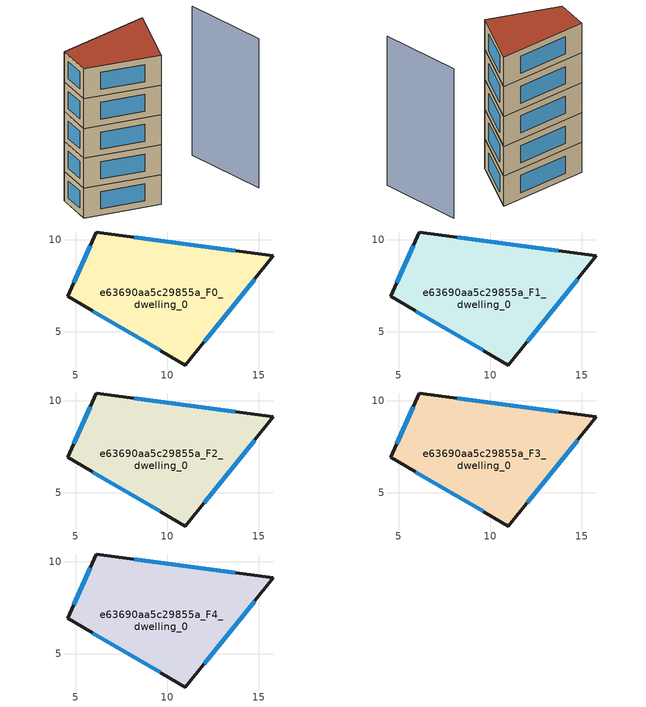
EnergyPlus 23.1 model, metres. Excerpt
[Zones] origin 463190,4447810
e63690aa5c29855a_F0_dwelling_0
 floor ground (EU_floor_Construction): 15.79,9.14 10.99,3.17 4.56,6.92 6.14,10.43 z0
 wall outside (EU_wall_Construction): 4.56,6.92 10.99,3.17 15.79,9.14 6.14,10.43 4.56,6.92 z0:3
 window (EU_Window_Construction): 5.94,6.12 9.61,3.98 / 5.8,9.68 4.9,7.68 / 13.73,9.42 8.21,10.16 / 12.02,4.45 14.77,7.86 z0.64:2.36
e63690aa5c29855a_F1_dwelling_0
 floor to e63690aa5c29855a_F0_dwelling_0 (EU_floor_Construction): 15.79,9.14 10.99,3.17 4.56,6.92 6.14,10.43 z3
 wall outside (EU_wall_Construction): 4.56,6.92 10.99,3.17 15.79,9.14 6.14,10.43 4.56,6.92 z3:6
 window (EU_Window_Construction): 5.94,6.12 9.61,3.98 / 5.8,9.68 4.9,7.68 / 13.73,9.42 8.21,10.16 / 12.02,4.45 14.77,7.86 z3.64:5.36
e63690aa5c29855a_F2_dwelling_0
 floor to e63690aa5c29855a_F1_dwelling_0 (EU_floor_Construction): 15.79,9.14 10.99,3.17 4.56,6.92 6.14,10.43 z6
 wall outside (EU_wall_Construction): 4.56,6.92 10.99,3.17 15.79,9.14 6.14,10.43 4.56,6.92 z6:9
 window (EU_Window_Construction): 5.94,6.12 9.61,3.98 / 5.8,9.68 4.9,7.68 / 13.73,9.42 8.21,10.16 / 12.02,4.45 14.77,7.86 z6.64:8.36
e63690aa5c29855a_F3_dwelling_0
 floor to e63690aa5c29855a_F2_dwelling_0 (EU_floor_Construction): 15.79,9.14 10.99,3.17 4.56,6.92 6.14,10.43 z9
 wall outside (EU_wall_Construction): 4.56,6.92 10.99,3.17 15.79,9.14 6.14,10.43 4.56,6.92 z9:12
 window (EU_Window_Construction): 5.94,6.12 9.61,3.98 / 5.8,9.68 4.9,7.68 / 13.73,9.42 8.21,10.16 / 12.02,4.45 14.77,7.86 z9.64:11.36
e63690aa5c29855a_F4_dwelling_0
 floor to e63690aa5c29855a_F3_dwelling_0 (EU_floor_Construction): 15.79,9.14 10.99,3.17 4.56,6.92 6.14,10.43 z12
 wall outside (EU_wall_Construction): 4.56,6.92 10.99,3.17 15.79,9.14 6.14,10.43 4.56,6.92 z12:15
 window (EU_Window_Construction): 5.94,6.12 9.61,3.98 / 5.8,9.68 4.9,7.68 / 13.73,9.42 8.21,10.16 / 12.02,4.45 14.77,7.86 z12.64:14.36
 roof outside (EU_roof_Construction): 10.99,3.17 15.79,9.14 6.14,10.43 4.56,6.92 z15
shading: 19,-1.68 20.44,7.06 z0:15
[Building]
EU S2 Campaign: North Axis=0; Terrain=City; Solar Distribution=FullExterior
[Site:Location]
Yerevan-Zvartnots.Intl.AP: Latitude=40.15; Longitude=44.383; Time Zone=4; Elevation=854
[SizingPeriod:WeatherFileDays]
AnnualSizingPeriod: Begin Month=1; Begin Day of Month=1; End Month=12; End Day of Month=31; Day of Week for Start Day=Monday; Use Weather File Daylight Saving Period=No; Use Weather File Rain and Snow Indicators=No
[MATERIAL]
EU_InternalMass_Material: Roughness=MediumRough; Thickness=0.1; Conductivity=1; Density=1800; Specific Heat=900; Thermal Absorptance=0.9; Solar Absorptance=0.7; Visible Absorptance=0.7
[MATERIAL:NOMASS] Roughness=MediumRough; Thermal Absorptance=0.9; Solar Absorptance=0.7; Visible Absorptance=0.7
Name | Thermal Resistance
EU_wall_NoMass | 1.05043
EU_roof_NoMass | 1.45357
EU_floor_NoMass | 0.478065
[WINDOWMATERIAL:SIMPLEGLAZINGSYSTEM]
EU_Window_SimpleGlazing: UFactor=2.5566; Solar Heat Gain Coefficient=0.75; Visible Transmittance=0.75
[CONSTRUCTION]
EU_wall_Construction: EU_wall_NoMass
EU_roof_Construction: EU_roof_NoMass
EU_floor_Construction: EU_floor_NoMass
EU_Window_Construction: EU_Window_SimpleGlazing
EU_InternalMass_Construction: EU_InternalMass_Material
[ZONE] Type=1; Multiplier=1; Ceiling Height=autocalculate; Volume=138.49; Floor Area=autocalculate; Part of Total Floor Area=Yes
e63690aa5c29855a_F0_dwelling_0; e63690aa5c29855a_F1_dwelling_0; e63690aa5c29855a_F2_dwelling_0; e63690aa5c29855a_F3_dwelling_0; e63690aa5c29855a_F4_dwelling_0
[INTERNALMASS] Construction=EU_InternalMass_Construction; Surface Area=46.1635
Name | Zone or ZoneList
e63690aa5c29855a_F0_dwelling_0_EU_InternalMass | e63690aa5c29855a_F0_dwelling_0
e63690aa5c29855a_F1_dwelling_0_EU_InternalMass | e63690aa5c29855a_F1_dwelling_0
e63690aa5c29855a_F2_dwelling_0_EU_InternalMass | e63690aa5c29855a_F2_dwelling_0
e63690aa5c29855a_F3_dwelling_0_EU_InternalMass | e63690aa5c29855a_F3_dwelling_0
e63690aa5c29855a_F4_dwelling_0_EU_InternalMass | e63690aa5c29855a_F4_dwelling_0
[OTHEREQUIPMENT] Fuel Type=Electricity; Design Level Calculation Method=Watts/Area; Power per Zone Floor Area=1; Fraction Latent=0; Fraction Radiant=0; Fraction Lost=0; Carbon Dioxide Generation Rate=0; EndUse Subcategory=EU_Step8_InternalGains
Name | Zone or ZoneList or Space or SpaceList | Schedule
EU_Step8_InternalGain_e63690aa5c29855a_F0_dwelling_0_f000 | e63690aa5c29855a_F0_dwelling_0 | EU_Step8_GainSchedule_e63690aa5c29855a_F0_dwelling_0_f000
EU_Step8_InternalGain_e63690aa5c29855a_F1_dwelling_0_f000 | e63690aa5c29855a_F1_dwelling_0 | EU_Step8_GainSchedule_e63690aa5c29855a_F1_dwelling_0_f000
EU_Step8_InternalGain_e63690aa5c29855a_F2_dwelling_0_f000 | e63690aa5c29855a_F2_dwelling_0 | EU_Step8_GainSchedule_e63690aa5c29855a_F2_dwelling_0_f000
EU_Step8_InternalGain_e63690aa5c29855a_F3_dwelling_0_f000 | e63690aa5c29855a_F3_dwelling_0 | EU_Step8_GainSchedule_e63690aa5c29855a_F3_dwelling_0_f000
EU_Step8_InternalGain_e63690aa5c29855a_F4_dwelling_0_f000 | e63690aa5c29855a_F4_dwelling_0 | EU_Step8_GainSchedule_e63690aa5c29855a_F4_dwelling_0_f000
[ZONEVENTILATION:DESIGNFLOWRATE] Schedule=EU_AlwaysOn; Design Flow Rate Calculation Method=AirChanges/Hour; Air Changes per Hour=0.557805; Ventilation Type=Natural; Fan Pressure Rise=0; Fan Total Efficiency=1; Constant Term Coefficient=1; Temperature Term Coefficient=0; Velocity Term Coefficient=0; Velocity Squared Term Coefficient=0; Minimum Indoor Temperature=-100; Maximum Indoor Temperature=100; Delta Temperature=-100; Minimum Outdoor Temperature=-100; Maximum Outdoor Temperature=100; Maximum Wind Speed=40
Name | Zone or ZoneList or Space or SpaceList
EU_ConstantAir_e63690aa5c29855a_F0_dwelling_0 | e63690aa5c29855a_F0_dwelling_0
EU_ConstantAir_e63690aa5c29855a_F1_dwelling_0 | e63690aa5c29855a_F1_dwelling_0
EU_ConstantAir_e63690aa5c29855a_F2_dwelling_0 | e63690aa5c29855a_F2_dwelling_0
EU_ConstantAir_e63690aa5c29855a_F3_dwelling_0 | e63690aa5c29855a_F3_dwelling_0
EU_ConstantAir_e63690aa5c29855a_F4_dwelling_0 | e63690aa5c29855a_F4_dwelling_0
[HVACTEMPLATE:THERMOSTAT] Constant Heating Setpoint=20; Constant Cooling Setpoint=50
EU_HeatOnly_e63690aa5c29855a_F0_dwelling_0; EU_HeatOnly_e63690aa5c29855a_F1_dwelling_0; EU_HeatOnly_e63690aa5c29855a_F2_dwelling_0; EU_HeatOnly_e63690aa5c29855a_F3_dwelling_0; EU_HeatOnly_e63690aa5c29855a_F4_dwelling_0
[HVACTEMPLATE:ZONE:IDEALLOADSAIRSYSTEM] System Availability Schedule=EU_AlwaysOn; Maximum Heating Supply Air Temperature=50; Minimum Cooling Supply Air Temperature=13; Maximum Heating Supply Air Humidity Ratio=0.0156; Minimum Cooling Supply Air Humidity Ratio=0.0077; Heating Limit=NoLimit; Cooling Limit=NoLimit; Heating Availability Schedule=EU_AlwaysOn; Cooling Availability Schedule=EU_CoolingOff; Dehumidification Control Type=ConstantSensibleHeatRatio; Cooling Sensible Heat Ratio=0.7; Dehumidification Setpoint=60; Humidification Control Type=None; Humidification Setpoint=30; Outdoor Air Method=None; Outdoor Air Flow Rate per Person=0.00944; Outdoor Air Flow Rate per Zone Floor Area=0; Outdoor Air Flow Rate per Zone=0; Demand Controlled Ventilation Type=None; Outdoor Air Economizer Type=NoEconomizer; Heat Recovery Type=None; Sensible Heat Recovery Effectiveness=0.7; Latent Heat Recovery Effectiveness=0.65
Name | Template Thermostat
e63690aa5c29855a_F0_dwelling_0 | EU_HeatOnly_e63690aa5c29855a_F0_dwelling_0
e63690aa5c29855a_F1_dwelling_0 | EU_HeatOnly_e63690aa5c29855a_F1_dwelling_0
e63690aa5c29855a_F2_dwelling_0 | EU_HeatOnly_e63690aa5c29855a_F2_dwelling_0
e63690aa5c29855a_F3_dwelling_0 | EU_HeatOnly_e63690aa5c29855a_F3_dwelling_0
e63690aa5c29855a_F4_dwelling_0 | EU_HeatOnly_e63690aa5c29855a_F4_dwelling_0
[SIZING:ZONE] Zone Cooling Design Supply Air Temperature Input Method=SupplyAirTemperature; Zone Cooling Design Supply Air Temperature=13; Zone Heating Design Supply Air Temperature Input Method=SupplyAirTemperature; Zone Heating Design Supply Air Temperature=50; Zone Cooling Design Supply Air Humidity Ratio=0.008; Zone Heating Design Supply Air Humidity Ratio=0.008; Cooling Design Air Flow Method=DesignDay; Cooling Design Air Flow Rate=0; Cooling Minimum Air Flow per Zone Floor Area=0.000762; Cooling Minimum Air Flow=0; Cooling Minimum Air Flow Fraction=0.2; Heating Design Air Flow Method=DesignDay; Heating Design Air Flow Rate=0; Heating Maximum Air Flow per Zone Floor Area=0.002032; Heating Maximum Air Flow=0.141576; Heating Maximum Air Flow Fraction=0.3; Account for Dedicated Outdoor Air System=No; Dedicated Outdoor Air System Control Strategy=NeutralSupplyAir; Dedicated Outdoor Air Low Setpoint Temperature for Design=autosize; Dedicated Outdoor Air High Setpoint Temperature for Design=autosize; Zone Load Sizing Method=Sensible Load Only No Latent Load; Zone Latent Cooling Design Supply Air Humidity Ratio Input Method=HumidityRatioDifference; Zone Cooling Design Supply Air Humidity Ratio Difference=0.005; Zone Latent Heating Design Supply Air Humidity Ratio Input Method=HumidityRatioDifference; Zone Humidification Design Supply Air Humidity Ratio Difference=0.005
e63690aa5c29855a_F0_dwelling_0; e63690aa5c29855a_F1_dwelling_0; e63690aa5c29855a_F2_dwelling_0; e63690aa5c29855a_F3_dwelling_0; e63690aa5c29855a_F4_dwelling_0
[SCHEDULE:CONSTANT]
Name | Hourly Value
EU_AlwaysOn | 1
EU_CoolingOff | 0
[SCHEDULE:FILE] Column Number=1; Rows to Skip at Top=0; Number of Hours of Data=8760; Column Separator=Comma; Interpolate to Timestep=No; Minutes per Item=60; Adjust Schedule for Daylight Savings=Yes
Name | File
EU_Step8_GainSchedule_e63690aa5c29855a_F0_dwelling_0_f000 | ../../schedules/e63690aa5c29855a/e63690aa5c29855a_F0_dwelling_0_f000_gain.csv
EU_Step8_GainSchedule_e63690aa5c29855a_F1_dwelling_0_f000 | ../../schedules/e63690aa5c29855a/e63690aa5c29855a_F1_dwelling_0_f000_gain.csv
EU_Step8_GainSchedule_e63690aa5c29855a_F2_dwelling_0_f000 | ../../schedules/e63690aa5c29855a/e63690aa5c29855a_F2_dwelling_0_f000_gain.csv
EU_Step8_GainSchedule_e63690aa5c29855a_F3_dwelling_0_f000 | ../../schedules/e63690aa5c29855a/e63690aa5c29855a_F3_dwelling_0_f000_gain.csv
EU_Step8_GainSchedule_e63690aa5c29855a_F4_dwelling_0_f000 | ../../schedules/e63690aa5c29855a/e63690aa5c29855a_F4_dwelling_0_f000_gain.csv
